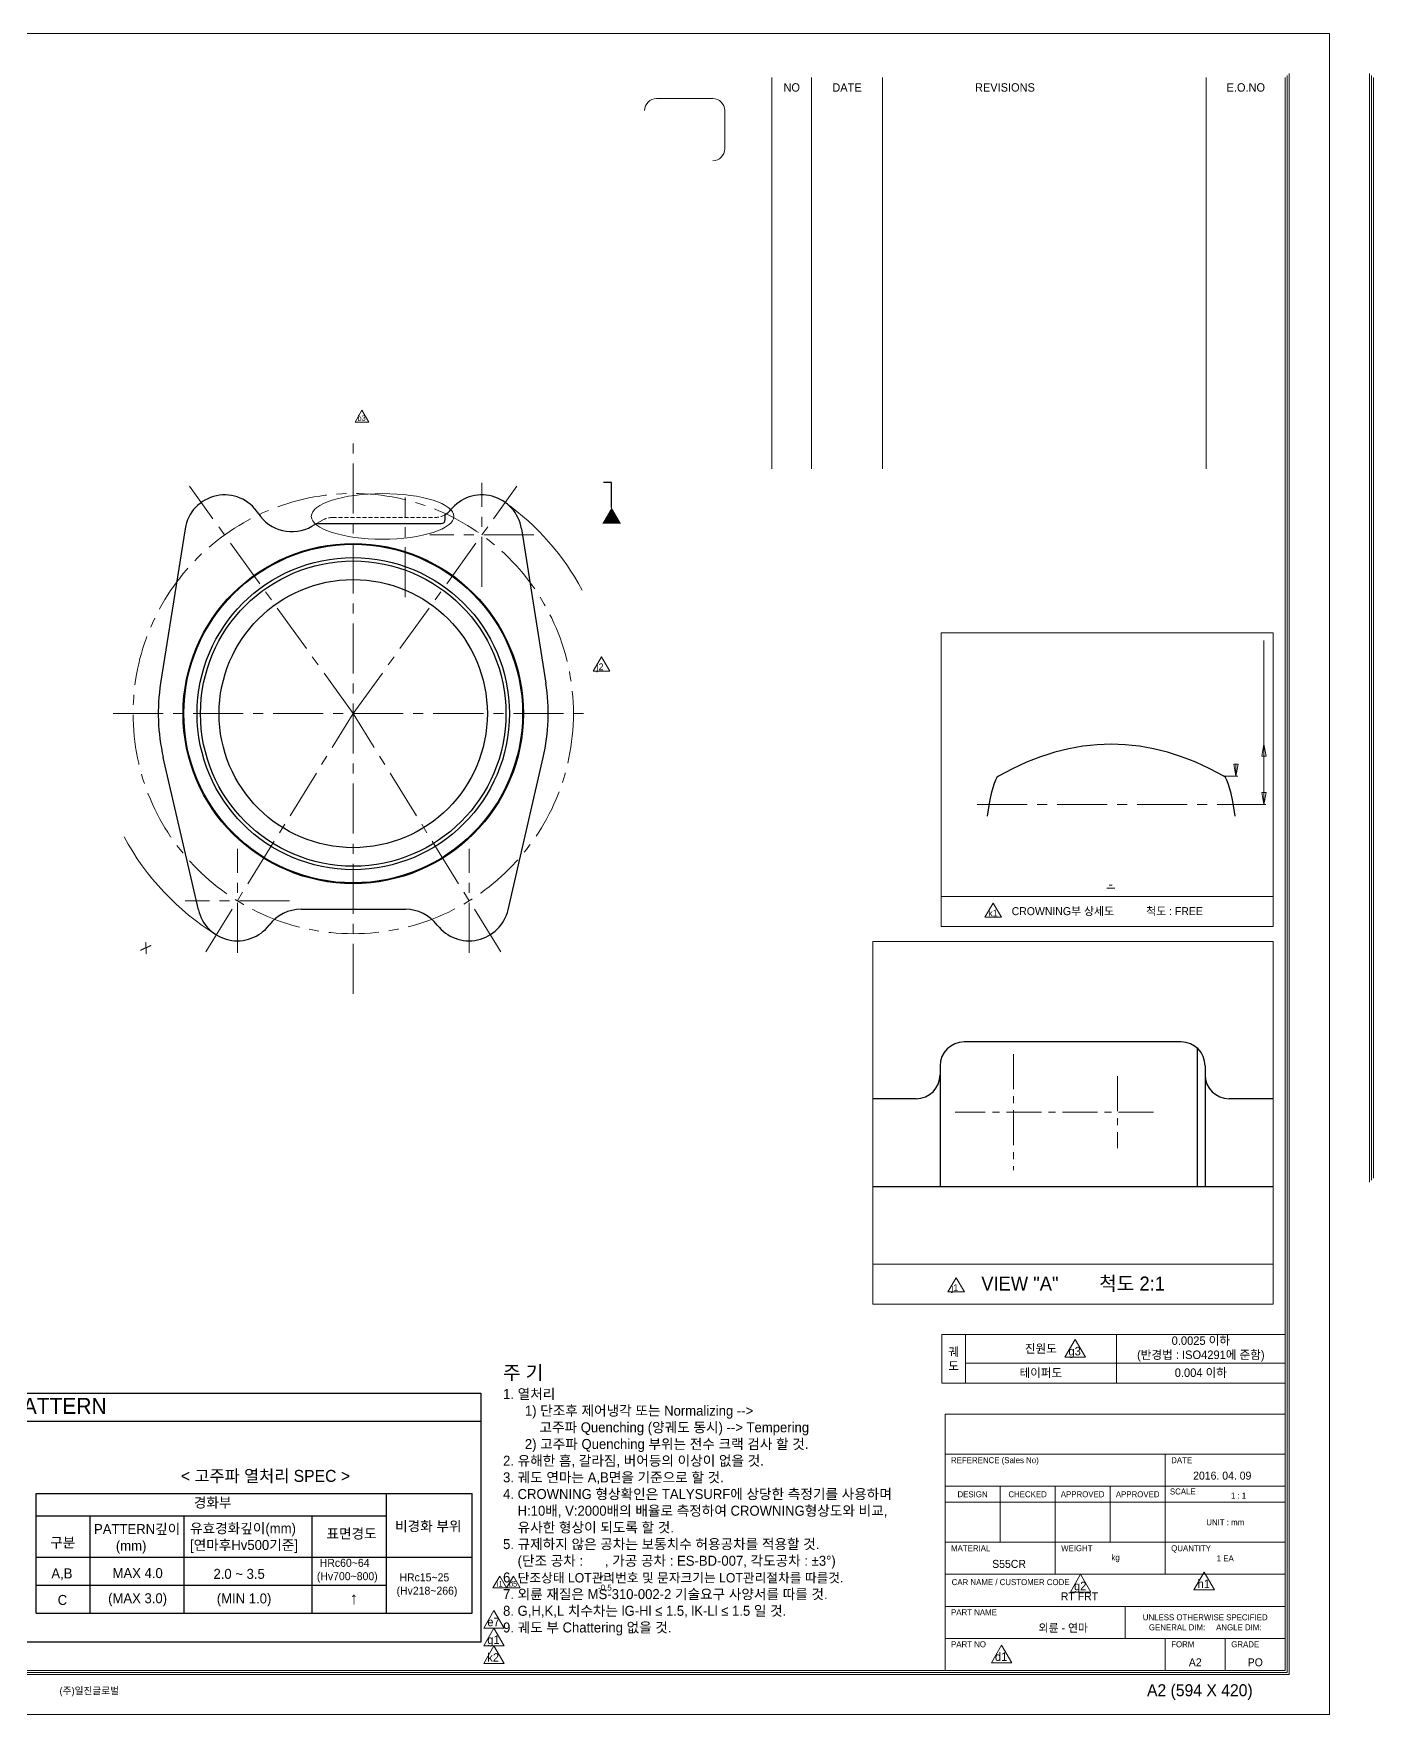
# Model space of a CAD drawing. Header units: inches. Extents: x 0 to 3212, y -602 to 1112.
# Drawn here: x 341.5 to 676.2, y -575.9 to -155.9 of the extents above; entities that cross this region are included whole.
import ezdxf
from ezdxf import colors
from ezdxf.entities.mleader import LeaderData, LeaderLine
from ezdxf.math import Vec2, Vec3

# ---------------------------------------------------------------- set-up
doc = ezdxf.new("R2010")
doc.units = ezdxf.units.IN
doc.linetypes.add('CENTER', pattern=[2, 1.25, -0.25, 0.25, -0.25])
doc.linetypes.add('HIDDEN', pattern=[0.375, 0.25, -0.125])
for name, color, linetype, lineweight in [('01_Out_Line_outer', 3, 'Continuous', 30), ('02_Dim', 4, 'Continuous', 15), ('03_Center', 1, 'CENTER', 13), ('04_Hidden', 4, 'HIDDEN', 15), ('05_Text', 6, 'Continuous', 20), ('07_Dim-1', 2, 'Continuous', 15), ('08_Dim-2', 3, 'Continuous', 15), ('주기', 6, 'Continuous', 9)]:
    doc.layers.add(name, color=color, linetype=linetype, lineweight=lineweight)
doc.layers.add('11_Lay-out', color=7, linetype='Continuous', lineweight=13, plot=False)
doc.styles.add('GHS', font='')
doc.styles.add('ROMANS', font='ROMANS.shx')
doc.styles.get("Standard").update_dxf_attribs({"font": 'arial.ttf'})
doc.styles.add('스타일1', font='txt.shx', dxfattribs={"bigfont": 'whs.shx'})
doc.styles.get('GHS').set_extended_font_data('Gulim')

# ---------------------------------------------------------------- blocks, each defined once
blk = doc.blocks.new('Guide A2')
at = {"layer": '11_Lay-out'}
for p, q in [((633.36, 15532.77), (1228.36, 15532.77)), ((633.36, 15112.77), (633.36, 15532.77)), ((1228.36, 15112.77), (1228.36, 15532.77)), ((633.36, 15112.77), (1228.36, 15112.77))]:
    blk.add_line(p, q, dxfattribs=at)
blk = doc.blocks.new('_Closed')
at = {"color": 0, "linetype": 'ByBlock', "lineweight": -2}
for p, q in [((-1, 0.17), (0, 0)), ((-1, 0.17), (-1, -0.17)), ((0, 0), (-1, -0.17)), ((0, 0), (-1, 0))]:
    blk.add_line(p, q, dxfattribs=at)
blk = doc.blocks.new('_DatumFilled')
at = {"color": 0, "linetype": 'ByBlock'}
blk.add_solid([(0, 0.58), (-1, 0), (0, -0.58)], dxfattribs=at)

msp = doc.modelspace()

# ---------------------------------------------------------------- linework, layer by layer
at = {"color": 0}
for p, q in [((242.0334, -495.6969), (453.2164, -495.6969)), ((453.2164, -495.6969), (453.2164, -557.9164)), ((242.0334, -502.658), (453.2164, -502.658)), ((342.0881, -520.7741), (451.0424, -520.7741)), ((342.0881, -550.6396), (342.0881, -520.7741)), ((429.6286, -550.6396), (429.6286, -520.7741)), ((451.0424, -550.6396), (451.0424, -520.7741)), ((342.0881, -526.3478), (429.6286, -526.3478)), ((355.6059, -550.6396), (355.6059, -526.3478)), ((379.1262, -550.6396), (379.1262, -526.3478)), ((411.0364, -550.6396), (411.0364, -526.3478)), ((342.0881, -536.6396), (451.0424, -536.6396)), ((342.0881, -543.6396), (429.6286, -543.6396)), ((342.0881, -550.6396), (451.0424, -550.6396))]:
    msp.add_line(p, q, dxfattribs=at)
at = {"color": 0, "ltscale": 5}
msp.add_line((453.2164, -557.9164), (242.0334, -557.9164), dxfattribs=at)
at = {"layer": '01_Out_Line_outer', "ltscale": 10}
for p, q in [((444.3267, -277.3673), (444.3267, -276.1362)), ((411.0109, -279.0405), (412.1767, -278.3673))]:
    msp.add_line(p, q, dxfattribs=at)
at = {"layer": '01_Out_Line_outer'}
for p, q in [((379.3274, -279.6607), (373.2242, -318.262)), ((412.1767, -278.3673), (443.3267, -278.3673)), ((463.3261, -279.6607), (469.4292, -318.262)), ((382.6401, -374.881), (373.8691, -336.7972)), ((460.0134, -374.881), (468.7844, -336.7972)), ((408.2862, -374.7673), (434.3673, -374.7673)), ((628.1236, -407.906), (573.9236, -407.906)), ((561.9236, -422.106), (551.1544, -422.106)), ((651.1544, -422.106), (640.1236, -422.106)), ((651.1544, -444.106), (551.1544, -444.106))]:
    msp.add_line(p, q, dxfattribs=at)
at = {"layer": '01_Out_Line_outer', "ltscale": 7}
for p, q in [((632.1236, -409.4338), (632.1236, -444.106)), ((567.9236, -413.906), (567.9236, -444.106)), ((634.1236, -413.906), (634.1236, -444.106))]:
    msp.add_line(p, q, dxfattribs=at)
at = {"layer": '01_Out_Line_outer'}
for radius in [42.5, 42.3, 39, 38.1438, 33.5]:
    msp.add_circle((421.3267, -325.8673), radius, dxfattribs=at)
for centre, radius, start, end in [((389.2047, -281.2224), 10, 32.827254, 171.015517), ((453.4488, -281.2224), 10, 8.984483, 141.415512), ((406.0109, -270.3802), 10, 212.827254, 300), ((441.7234, -271.8673), 5, 315.288567, 321.415511), ((443.3267, -277.3673), 1, 270, 0), ((421.3267, -325.8673), 48.7, 171.015517, 192.969483), ((421.3267, -325.8673), 48.7, 347.030517, 8.984483), ((392.385, -372.6367), 10, 192.969483, 322.66088), ((408.2862, -384.7673), 10, 90, 142.66088), ((434.3673, -384.7673), 10, 37.33912, 90), ((450.2685, -372.6367), 10, 217.33912, 347.030517), ((573.9236, -413.906), 6, 90, 180), ((640.1236, -416.106), 6, 180, 270)]:
    msp.add_arc(centre, radius, start, end, dxfattribs=at)
at = {"layer": '01_Out_Line_outer', "ltscale": 4}
msp.add_arc((441.7234, -271.8673), 5, 301.376473, 315.288567, dxfattribs=at)
at = {"layer": '01_Out_Line_outer', "ltscale": 7}
for centre, start, end in [((628.1236, -413.906), 360, 90), ((561.9236, -416.106), 270, 0)]:
    msp.add_arc(centre, 6, start, end, dxfattribs=at)
at = {"layer": '01_Out_Line_outer'}
for centre, major_axis, start_param, end_param in [((610.6544, -1984914.103), (0, 1984580.5624), 0, 0.00283939), ((610.6544, -1984914.103), (0, 1984580.5624), -0.00283939, 0), ((582.7497, -19380.8244), (0, 19039.3606), 0.00283939, 0.0324698), ((638.5591, -19380.8244), (0, 19039.3606), -0.0324698, -0.00283939)]:
    msp.add_ellipse(centre, major_axis=major_axis, ratio=0.005, start_param=start_param, end_param=end_param, dxfattribs=at)
at = {"layer": '02_Dim', "ltscale": 10}
for p, q in [((497.1194, -172.179), (511.1194, -172.179)), ((514.1194, -175.179), (514.1194, -184.7391))]:
    msp.add_line(p, q, dxfattribs=at)
at = {"layer": '02_Dim'}
for p, q in [((514.1194, -179.959), (514.1194, -175.179)), ((412.1767, -278.3673), (413.6146, -277.5372)), ((648.8328, -341.5405), (648.8328, -307.5572)), ((648.8328, -336.5405), (648.8328, -345.5405)), ((638.8294, -341.5405), (642.3328, -341.5405)), ((644.1544, -348.5405), (649.3328, -348.5405)), ((609.5373, -369.5023), (611.5373, -369.5023)), ((610.1873, -368.7523), (610.8873, -368.7523)), ((382.8077, -375.5134), (382.8077, -375.5134))]:
    msp.add_line(p, q, dxfattribs=at)
for points in [[(423.4896, -250.0694), (421.7812, -253.0285), (425.1981, -253.0285)], [(483.3464, -311.6794), (481.2963, -315.2303), (485.3966, -315.2303)], [(601.641, -482.2732), (599.0783, -486.7118), (604.2036, -486.7118)], [(457.9119, -541.3989), (456.2034, -544.358), (459.6203, -544.358)], [(461.3287, -541.3989), (459.6203, -544.358), (463.0371, -544.358)], [(603.0346, -540.9467), (600.4719, -545.3853), (605.5972, -545.3853)], [(633.9048, -540.4194), (631.3422, -544.858), (636.4675, -544.858)], [(456.4762, -549.9458), (453.9136, -554.3844), (459.0389, -554.3844)], [(456.4762, -554.3844), (453.9136, -558.823), (459.0389, -558.823)], [(583.2879, -558.6211), (580.7253, -563.0598), (585.8506, -563.0598)]]:
    msp.add_lwpolyline(points, close=True, dxfattribs=at)
at = {"layer": '02_Dim', "color": 2}
for points in [[(581.1732, -373.2241), (579.1231, -376.775), (583.2233, -376.775)], [(571.9386, -466.8246), (569.8885, -470.3755), (573.9888, -470.3755)], [(456.4762, -558.823), (453.9136, -563.2617), (459.0389, -563.2617)]]:
    msp.add_lwpolyline(points, close=True, dxfattribs=at)
at = {"layer": '02_Dim', "ltscale": 10}
for centre, start, end in [((497.1194, -175.179), 90, 180), ((511.1194, -175.179), 0, 90), ((511.1194, -184.7391), 270, 0)]:
    msp.add_arc(centre, 3, start, end, dxfattribs=at)
at = {"layer": '02_Dim'}
for start, end in [(28.369616, 54.265), (208.287531, 238.25)]:
    msp.add_arc((421.3267, -325.8673), 65, start, end, dxfattribs=at)
at = {"layer": '02_Dim', "color": 6}
msp.add_ellipse((428.6689, -276.5828), major_axis=(-17.8144, 0), ratio=0.31988392, start_param=-3.14159265, end_param=3.14159265, dxfattribs=at)
at = {"layer": '03_Center', "ltscale": 10}
for p, q in [((421.3267, -395.8673), (421.3267, -255.8673)), ((453.4488, -294.2224), (453.4488, -268.2224)), ((421.3267, -325.8673), (380.4441, -269.0465)), ((421.3267, -325.8673), (462.2093, -269.0465)), ((434.3267, -296.7531), (434.3267, -271.8673)), ((466.4488, -281.2224), (440.4488, -281.2224)), ((361.3267, -325.8673), (481.3267, -325.8673)), ((384.4918, -385.392), (421.3267, -325.8673)), ((458.1617, -385.392), (421.3267, -325.8673)), ((577.1544, -348.5405), (644.1544, -348.5405)), ((392.385, -385.6367), (392.385, -359.6367)), ((450.2685, -385.6367), (450.2685, -359.6367)), ((405.385, -372.6367), (379.385, -372.6367))]:
    msp.add_line(p, q, dxfattribs=at)
at = {"layer": '03_Center', "ltscale": 7}
for p, q in [((586.2236, -410.9502), (586.2236, -439.9817)), ((612.2236, -416.466), (612.2236, -434.466)), ((621.2236, -425.466), (571.7078, -425.466))]:
    msp.add_line(p, q, dxfattribs=at)
at = {"layer": '03_Center', "ltscale": 10}
msp.add_circle((421.3267, -325.8673), 55, dxfattribs=at)
at = {"layer": '04_Hidden', "ltscale": 4}
msp.add_line((416.1146, -276.8673), (441.7234, -276.8673), dxfattribs=at)
for centre, start, end in [((416.1146, -281.8673), 90, 120), ((441.7234, -271.8673), 270, 301.376473)]:
    msp.add_arc(centre, 5, start, end, dxfattribs=at)
at = {"layer": '07_Dim-1', "color": 2, "lineweight": 13}
for p, q in [((525.9272, -166.9467), (525.9272, -264.6716)), ((535.7908, -166.9467), (535.7908, -264.6716)), ((553.5453, -166.9467), (553.5453, -264.6716)), ((634.4272, -166.9467), (634.4272, -264.6716))]:
    msp.add_line(p, q, dxfattribs=at)
at = {"layer": '07_Dim-1', "ltscale": 3}
for p, q in [((568.2148, -305.6946), (651.1544, -305.6946)), ((568.2148, -379.0911), (568.2148, -305.6946)), ((651.1544, -305.6946), (651.1544, -379.0911)), ((651.1544, -371.5902), (568.2148, -371.5902)), ((568.2148, -379.0911), (651.1544, -379.0911))]:
    msp.add_line(p, q, dxfattribs=at)
at = {"layer": '07_Dim-1', "lineweight": 13, "ltscale": 3}
for p, q in [((551.1544, -382.8035), (651.1544, -382.8035)), ((551.1544, -463.4764), (651.1544, -463.4764)), ((551.1544, -473.4764), (651.1544, -473.4764))]:
    msp.add_line(p, q, dxfattribs=at)
at = {"layer": '07_Dim-1', "ltscale": 7}
for p, q in [((551.1544, -473.4764), (551.1544, -382.8035)), ((651.1544, -473.4764), (651.1544, -382.8035))]:
    msp.add_line(p, q, dxfattribs=at)
at = {"layer": '07_Dim-1'}
for p, q in [((568.3632, -481.0485), (611.9584, -481.0485)), ((568.3632, -481.0485), (568.3632, -493.2118)), ((574.2408, -481.0485), (574.2408, -493.2118)), ((611.9584, -481.0485), (611.9584, -493.2118)), ((611.9584, -481.0485), (654.1544, -481.0485)), ((574.2408, -488.2227), (611.9584, -488.2227)), ((574.2408, -488.2227), (654.1544, -488.2227)), ((611.9584, -488.2227), (654.1544, -488.2227)), ((568.3632, -493.2118), (654.1544, -493.2118))]:
    msp.add_line(p, q, dxfattribs=at)
at = {"layer": '07_Dim-1', "color": 7}
for p, q in [((569.1544, -500.9467), (654.1544, -500.9467)), ((569.1544, -500.9467), (569.1544, -564.9467)), ((654.1544, -500.9467), (654.1544, -564.9467)), ((569.1544, -510.9467), (654.1544, -510.9467)), ((624.1544, -510.9467), (624.1544, -540.9467)), ((569.1544, -518.9467), (654.1544, -518.9467)), ((582.9044, -518.9467), (582.9044, -532.9467)), ((596.6544, -518.9467), (596.6544, -540.9467)), ((610.4044, -518.9467), (610.4044, -532.9467)), ((569.1544, -522.9467), (654.1544, -522.9467)), ((569.1544, -532.9467), (654.1544, -532.9467)), ((569.1544, -540.9467), (654.1544, -540.9467)), ((569.1544, -548.9467), (654.1544, -548.9467)), ((614.1544, -548.9467), (614.1544, -556.9467)), ((569.1544, -556.9467), (654.1544, -556.9467)), ((624.1544, -556.9467), (624.1544, -564.9467)), ((639.1544, -556.9467), (639.1544, -564.9467)), ((569.1544, -564.9467), (654.1544, -564.9467))]:
    msp.add_line(p, q, dxfattribs=at)
at = {"layer": '08_Dim-2', "ltscale": 3}
for p, q in [((654.1544, -564.9467), (654.1544, -166.9467)), ((654.6544, -565.4467), (654.6544, -166.4467)), ((655.1544, -565.9467), (655.1544, -165.9467)), ((675.1544, -442.9467), (675.1544, -165.9467)), ((675.6544, -442.4467), (675.6544, -166.4467)), ((676.1544, -441.9467), (676.1544, -166.9467)), ((655.1544, -565.9467), (80.1544, -565.9467)), ((654.6544, -565.4467), (80.6544, -565.4467)), ((654.1544, -564.9467), (81.1544, -564.9467))]:
    msp.add_line(p, q, dxfattribs=at)

# ---------------------------------------------------------------- block references
at = {"layer": '02_Dim'}
msp.add_blockref('Guide A2', (-563.2049, -15688.7189), dxfattribs=at)
at = {"layer": '02_Dim', "xscale": 3, "yscale": 3, "zscale": 3}
for p, rotation in [((648.8328, -333.5405), 90), ((641.8328, -341.5405), 270), ((648.8328, -348.5405), 270)]:
    msp.add_blockref('_Closed', p, dxfattribs=dict(at, rotation=rotation))

# ---------------------------------------------------------------- texts
at = {"color": 0, "attachment_point": 1}
for s, insert, char_height in [('{\\fGulim|b0|i0|c129|p50;경화부}', (381.5073, -521.7756), 2.5), ('{\\fGulim|b0|i0|c129|p50;PATTERN깊이\\P      (mm)}', (356.5845, -528.3899), 2.5), ('{\\fGulim|b0|i0|c129|p50;유효경화깊이(mm)\\P[연마후Hv500기준]}', (380.5601, -528.196), 2.5), ('{\\fGulim|b0|i0|c129|p50;비경화 부위}', (431.784, -527.6548), 2.5), ('{\\fGulim|b0|i0|c129|p50;구분}', (345.6223, -531.7643), 2.5), ('{\\fGulim|b0|i0|c129|p50;표면경도}', (414.64, -529.5249), 2.5), ('{\\fGulim|b0|i0|c129|p50; HRc60~64\\P(Hv700~800)}', (412.2407, -537.0798), 2), ('{\\fGulim|b0|i0|c129|p50;A,B}', (345.9207, -539.4678), 2.5), ('{\\fGulim|b0|i0|c129|p50;MAX 4.0}', (361.202, -539.3852), 2.5), ('{\\fGulim|b0|i0|c129|p50;2.0 ~ 3.5}', (386.4162, -539.5831), 2.5), ('{\\fGulim|b0|i0|c129|p50; HRc15~25\\P(Hv218~266)}', (432.1501, -540.703), 2), ('{\\fGulim|b0|i0|c129|p50;(MAX 3.0)}', (360.0976, -545.6723), 2.5), ('{\\fGulim|b0|i0|c129|p50;(MIN 1.0)}', (387.2448, -545.7294), 2.5), ('{\\fGulim|b0|i0|c129|p50;↑}', (420.5099, -545.3925), 3), ('{\\fGulim|b0|i0|c129|p50;C}', (347.5077, -546.0998), 2.5)]:
    msp.add_mtext(s, dxfattribs=dict(at, insert=insert, char_height=char_height))
at = {"layer": '02_Dim', "style": 'GHS'}
for s, height, p in [('b3', 1.41414, (422.3853, -252.7167)), ('j2', 1.69697, (482.1363, -315.021)), ('g3', 2.12121, (599.9845, -486.2441)), ('i1', 1.41414, (457.2009, -544.0462)), ('b5', 1.41414, (460.2244, -544.0462)), ('g2', 2.12121, (601.3781, -544.9177)), ('h1', 2.12121, (632.2484, -544.3903)), ('e7', 2.12121, (454.8198, -553.9167)), ('g1', 2.12121, (454.8198, -558.3553)), ('d1', 2.12121, (581.6315, -562.5921))]:
    msp.add_text(s, height=height, dxfattribs=at).set_placement(p)
at = {"layer": '02_Dim', "color": 2, "style": 'GHS'}
for s, height, p in [('k1', 1.69697, (579.963, -376.5657)), ('j1', 1.69697, (570.7285, -470.1661)), ('k2', 2.12121, (454.8198, -562.794))]:
    msp.add_text(s, height=height, dxfattribs=at).set_placement(p)
at = {"layer": '02_Dim', "style": 'GHS'}
msp.add_text('X', height=2.5, rotation=328.25, dxfattribs=at).set_placement((367.9324, -384.9093))
at = {"layer": '02_Dim', "color": 6, "char_height": 2.1, "attachment_point": 5}
for s, insert, width in [('{\\fGulim|b0|i0|c129|p50;NO}', (530.859, -169.4126), 9.863636), ('{\\fGulim|b0|i0|c129|p50;DATE}', (544.6681, -169.4126), 17.754545), ('{\\fGulim|b0|i0|c129|p50;REVISIONS}', (584.1226, -169.4126), 61.154545), ('{\\fGulim|b0|i0|c129|p50;E.O.NO}', (644.2908, -169.4126), 19.727273)]:
    msp.add_mtext(s, dxfattribs=dict(at, insert=insert, width=width))
at = {"layer": '02_Dim', "insert": (633.0564, -484.6356), "char_height": 2.121212, "width": 42.196024, "attachment_point": 5, "style": 'GHS'}
msp.add_mtext('0.0025 이하\\P(반경법 : ISO4291에 준함)', dxfattribs=at)
at = {"layer": '04_Hidden', "insert": (601.1544, -468.4764), "char_height": 3.5, "width": 100, "attachment_point": 5, "style": 'ROMANS'}
msp.add_mtext('{\\fGulim|b0|i0|c129|p50;VIEW "A"        척도 2:1}', dxfattribs=at)
at = {"layer": '05_Text', "color": 7, "style": 'GHS'}
for s, p in [('2016. 04. 09', (631.1307, -517.2856)), ('S55CR', (580.9336, -539.3389)), (' RT FRT', (597.359, -547.4456)), ('외륜 - 연마', (592.5165, -555.3389))]:
    msp.add_text(s, height=2, dxfattribs=at).set_placement(p)
at = {"layer": '05_Text', "style": 'ROMANS'}
for s, insert, char_height, width, attachment_point in [('{\\fGulim|b0|i0|c129|p50;CROWNING부 상세도           척도 : FREE}', (609.6846, -375.3407), 2, 82.939646, 5), ('{\\fGulim|b0|i0|c129|p50;궤\\P도}', (571.302, -487.1301), 2.121212, 5.877626, 5), ('{\\fGulim|b0|i0|c129|p50;진원도}', (593.0996, -484.6356), 2.121212, 37.717596, 5), ('{\\fGulim|b0|i0|c129|p50;주 기\\P\\H0.7143x;1. 열처리\\P      1) 단조후 제어냉각 또는 Normalizing --> \\P          고주파 Quenching (양궤도 동시) --> Tempering\\P      2) 고주파 Quenching 부위는 전수 크랙 검사 할 것.         \\P2. 유해한 흠, 갈라짐, 버어등의 이상이 없을 것.\\P3. 궤도 연마는 A,B면을 기준으로 할 것.\\P4. CROWNING 형상확인은 TALYSURF에 상당한 측정기를 사용하며\\P    H:10배, V:2000배의 배율로 측정하여 CROWNING형상도와 비교, \\P    유사한 형상이 되도록 할 것.\\P5. 규제하지 않은 공차는 보통치수 허용공차를 적용할 것.\\P    (단조 공차 :      , 가공 공차 : ES-BD-007, 각도공차 : %%P3%%D)\\P6. \\H0.9334x;단조상태 LOT관리번호 및 문자크기는 LOT관리절차를 따를것.\\P\\H1.071x;7. 외륜 재질은 MS-310-002-2 기술요구 사양서를 따를 것.\\P8. G,H,K,L 치수차는 lG-Hl \\C6;≤ 1.5, lK-Ll ≤ 1.5 일 것.\\P\\C2;9. 궤도 부 Chattering 없을 것.}', (458.7545, -488.7974), 3.5001, 124.603719, 1), ('{\\fGulim|b0|i0|c129|p50;테이퍼도}', (593.0996, -490.7172), 2.121212, 37.717596, 5)]:
    msp.add_mtext(s, dxfattribs=dict(at, insert=insert, char_height=char_height, width=width, attachment_point=attachment_point))
at = {"layer": '05_Text', "color": 4, "insert": (633.0564, -490.6803), "char_height": 2.121212, "width": 42.196024, "attachment_point": 5, "style": 'ROMANS'}
msp.add_mtext('{\\fGulim|b0|i0|c129|p50;0.004 이하}', dxfattribs=at)
at = {"layer": '05_Text', "color": 7}
for s, insert, char_height, width, attachment_point in [('{\\fGulim|b0|i0|c129|p50;REFERENCE (Sales No)}', (570.6579, -511.6723), 1.5, 49.015715, 1), ('{\\fGulim|b0|i0|c129|p50;DATE}', (625.6579, -511.6723), 1.5, 49.015715, 1), ('{\\fGulim|b0|i0|c129|p50;MATERIAL}', (570.6579, -533.6723), 1.5, 10.832222, 1), ('{\\fGulim|b0|i0|c129|p50;WEIGHT}', (598.1579, -533.6723), 1.5, 10.832222, 1), ('{\\fGulim|b0|i0|c129|p50;     kg}', (610.4044, -536.9467), 1.5, 27.5, 5), ('{\\fGulim|b0|i0|c129|p50;QUANTITY}', (625.6579, -533.6723), 1.5, 10.832222, 1), ('{\\fGulim|b0|i0|c129|p50;1 EA}', (639.1544, -536.9467), 1.5, 30, 5), ('{\\fGulim|b0|i0|c129|p50;PART NAME}', (570.6579, -549.6723), 1.5, 19.582025, 1), ('{\\fGulim|b0|i0|c129|p50;UNLESS OTHERWISE SPECIFIED\\PGENERAL DIM:     ANGLE DIM:}', (634.1544, -552.9467), 1.5, 40, 5), ('{\\fGulim|b0|i0|c129|p50;PART NO}', (570.6579, -557.6723), 1.5, 10.832222, 1), ('{\\fGulim|b0|i0|c129|p50;FORM}', (625.6579, -557.6723), 1.5, 10.832222, 1), ('{\\fGulim|b0|i0|c129|p50;GRADE}', (640.6579, -557.6723), 1.5, 10.832222, 1), ('{\\fGulim|b0|i0|c129|p50;A2}', (631.6544, -562.9467), 2, 15, 5), ('{\\fGulim|b0|i0|c129|p50;PO}', (646.6544, -562.9467), 2, 15, 5)]:
    msp.add_mtext(s, dxfattribs=dict(at, insert=insert, char_height=char_height, width=width, attachment_point=attachment_point))
at = {"layer": '05_Text', "color": 7, "char_height": 1.5, "attachment_point": 5, "style": '스타일1'}
for s, insert, width in [('{\\fGulim|b0|i0|c129|p50;DESIGN}', (576.0294, -520.9467), 13.75), ('{\\fGulim|b0|i0|c129|p50;CHECKED}', (589.7794, -520.9467), 13.75), ('{\\fGulim|b0|i0|c129|p50;APPROVED}', (603.5294, -520.9467), 13.75), ('{\\fGulim|b0|i0|c129|p50;APPROVED}', (617.2794, -520.9467), 13.75), ('{\\fGulim|b0|i0|c129|p50;SCALE}', (628.5502, -520.2518), 8.791516), ('{\\fGulim|b0|i0|c129|p50;1 : 1}', (642.4792, -521.2801), 8.772999), ('{\\fGulim|b0|i0|c129|p50;UNIT : mm}', (639.1544, -527.9467), 30), ('{\\fGulim|b0|i0|c129|p50;CAR NAME / CUSTOMER CODE}', (585.5366, -542.9052), 32.764443)]:
    msp.add_mtext(s, dxfattribs=dict(at, insert=insert, width=width))
at = {"layer": '05_Text', "attachment_point": 1}
for s, insert, char_height, width in [('{\\fGulim|b0|i0|c129|p50;+1.0\\P-0.5}', (482.5068, -541.0136), 1.5, 15.534341), ('{\\fGulim|b0|i0|c129|p50;(주)일진글로벌}', (347.9671, -569.1648), 1.767677, 208.8533), ('{\\fGulim|b0|i0|c129|p50;A2 (594 X 420)}', (619.6062, -568.4135), 3, 38.644382)]:
    msp.add_mtext(s, dxfattribs=dict(at, insert=insert, char_height=char_height, width=width))
at = {"layer": '주기', "color": 0, "attachment_point": 1}
for s, insert, char_height in [('{\\fGulim|b0|i0|c129|p50;소입 PATTERN }', (323.8095, -496.8579), 4), ('{\\fGulim|b0|i0|c129|p50;< 고주파 열처리 SPEC >}', (378.2992, -514.8558), 3)]:
    msp.add_mtext(s, dxfattribs=dict(at, insert=insert, char_height=char_height))

# ---------------------------------------------------------------- leaders
at = {"layer": '02_Dim'}
ml = msp.add_multileader_mtext('Standard', dxfattribs=at)
ml.set_content('', color=256)
ml.set_leader_properties()
ml.set_arrow_properties(name='DATUMFILLED')
ml.build(insert=Vec2(0, 0))
ml.multileader.update_dxf_attribs({"text_right_attachment_type": 6, "dogleg_length": 0})
ctx = ml.context
ctx.base_point, ctx.plane_origin = Vec3(481.8818, -266.0833), Vec3(485.8818, -278.3673)
ctx.right_attachment, ctx.text_align_type = 6, 2
notes = []
notes.append((ctx, [(0, (1, 1, 0), (485.8818, -268.0833), (-1, 0), 0, [(0, [(485.8818, -278.3673)], 0, [])])]))
ctx.mtext.insert, ctx.mtext.alignment, ctx.mtext.flow_direction = Vec3(483.8818, -264.0833), 3, 5
for ctx, leaders in notes:
    for number, flags, end, landing, length, lines in leaders:
        leader = LeaderData()
        leader.index, (leader.has_last_leader_line, leader.has_dogleg_vector, leader.attachment_direction) = number, flags
        leader.last_leader_point, leader.dogleg_vector, leader.dogleg_length = Vec3(end), Vec3(landing), length
        for number, points, colour, breaks in lines:
            line = LeaderLine()
            line.index, line.vertices, line.color, line.breaks = number, Vec3.list(points), colors.encode_raw_color(colour), breaks
            leader.lines.append(line)
        ctx.leaders.append(leader)

doc.saveas('drawing.dxf')
